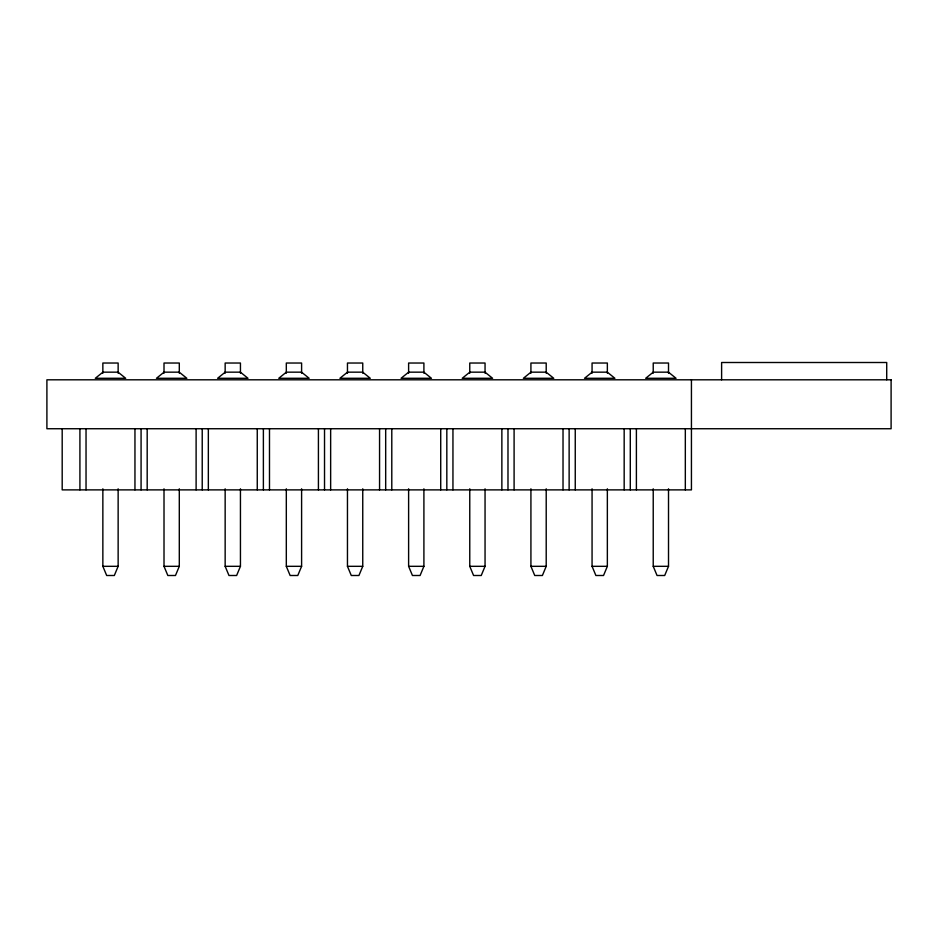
<?xml version="1.0" encoding="UTF-8"?>
<svg xmlns="http://www.w3.org/2000/svg" width="938" height="938" viewBox="0 0 938 938"><rect width="100%" height="100%" fill="white"/><g stroke="black" fill="none" stroke-linecap="round" stroke-linejoin="round"><path stroke-width="1.41" d="M118.141 488.804L118.141 566.317L114.319 575.498L106.674 575.498L102.852 566.317L102.852 488.804M179.299 488.804L179.299 566.317L175.476 575.498L167.832 575.498L164.009 566.317L164.009 488.804M240.445 488.804L240.445 566.317L236.622 575.498L228.978 575.498L225.155 566.317L225.155 488.804M301.602 488.804L301.602 566.317L297.78 575.498L290.135 575.498L286.313 566.317L286.313 488.804M362.748 488.804L362.748 566.317L358.926 575.498L351.281 575.498L347.459 566.317L347.459 488.804M423.906 488.804L423.906 566.317L420.083 575.498L412.439 575.498L408.616 566.317L408.616 488.804M485.052 488.804L485.052 566.317L481.229 575.498L473.584 575.498L469.762 566.317L469.762 488.804M546.209 488.804L546.209 566.317L542.387 575.498L534.742 575.498L530.92 566.317L530.92 488.804M607.355 488.804L607.355 566.317L603.533 575.498L595.888 575.498L592.066 566.317L592.066 488.804M668.513 488.804L668.513 566.317L664.69 575.498L657.046 575.498L653.223 566.317L653.223 488.804M102.852 566.317L118.141 566.317M164.009 566.317L179.299 566.317M225.155 566.317L240.445 566.317M286.313 566.317L301.602 566.317M347.459 566.317L362.748 566.317M408.616 566.317L423.906 566.317M469.762 566.317L485.052 566.317M530.92 566.317L546.209 566.317M592.066 566.317L607.355 566.317M653.223 566.317L668.513 566.317M886.715 379.808L886.715 362.502L721.615 362.502L721.615 379.808M691.435 379.808L691.435 489.882L62.189 489.882L62.189 428.736M685.326 428.736L685.326 489.882M668.513 373.265L668.513 363.029L653.223 363.029L653.223 373.265M636.398 428.736L636.398 489.882M630.289 428.736L630.289 489.882M624.169 428.736L624.169 489.882M607.355 373.265L607.355 363.029L592.066 363.029L592.066 373.265M575.252 428.736L575.252 489.882M569.132 428.736L569.132 489.882M563.023 428.736L563.023 489.882M546.209 373.265L546.209 363.029L530.92 363.029L530.92 373.265M514.094 428.736L514.094 489.882M507.986 428.736L507.986 489.882M501.865 428.736L501.865 489.882M485.052 373.265L485.052 363.029L469.762 363.029L469.762 373.265M452.948 428.736L452.948 489.882M446.828 428.736L446.828 489.882M440.719 428.736L440.719 489.882M423.906 373.265L423.906 363.029L408.616 363.029L408.616 373.265M391.791 428.736L391.791 489.882M385.682 428.736L385.682 489.882M379.562 428.736L379.562 489.882M362.748 373.265L362.748 363.029L347.459 363.029L347.459 373.265M330.645 428.736L330.645 489.882M324.525 428.736L324.525 489.882M318.416 428.736L318.416 489.882M301.602 373.265L301.602 363.029L286.313 363.029L286.313 373.265M269.487 428.736L269.487 489.882M263.379 428.736L263.379 489.882M257.258 428.736L257.258 489.882M240.445 373.265L240.445 363.029L225.155 363.029L225.155 373.265M208.342 428.736L208.342 489.882M202.221 428.736L202.221 489.882M196.112 428.736L196.112 489.882M179.299 373.265L179.299 363.029L164.009 363.029L164.009 373.265M147.184 428.736L147.184 489.882M141.075 428.736L141.075 489.882M134.955 428.736L134.955 489.882M118.141 373.265L118.141 363.029L102.852 363.029L102.852 373.265M86.038 428.736L86.038 489.882M79.918 428.736L79.918 489.882M102.91 372.163L95.313 378.284L125.68 378.284L118.094 372.163L102.91 372.163M164.056 372.163L156.47 378.284L186.838 378.284L179.24 372.163L164.056 372.163M225.214 372.163L217.616 378.284L247.984 378.284L240.398 372.163L225.214 372.163M286.36 372.163L278.774 378.284L309.141 378.284L301.544 372.163L286.36 372.163M347.517 372.163L339.919 378.284L370.287 378.284L362.701 372.163L347.517 372.163M408.663 372.163L401.077 378.284L431.445 378.284L423.847 372.163L408.663 372.163M469.821 372.163L462.223 378.284L492.591 378.284L485.005 372.163L469.821 372.163M530.967 372.163L523.381 378.284L553.748 378.284L546.151 372.163L530.967 372.163M592.124 372.163L584.526 378.284L614.894 378.284L607.308 372.163L592.124 372.163M653.27 372.163L645.684 378.284L676.052 378.284L668.454 372.163L653.27 372.163M891.1 379.808L46.9 379.808L46.9 428.736L891.1 428.736L891.1 379.808"/></g></svg>
